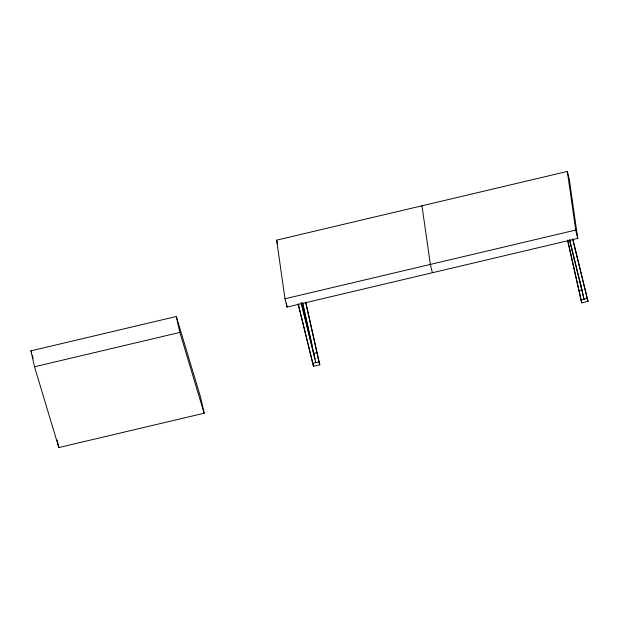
<?xml version="1.0" encoding="UTF-8"?>
<svg xmlns="http://www.w3.org/2000/svg" width="619" height="619" viewBox="0 0 619 619"><rect width="100%" height="100%" fill="white"/><g stroke="black" fill="none" stroke-linecap="round" stroke-linejoin="round"><path stroke-width="0.93" d="M276.623 240.141L567.329 171.44L569.364 179.758L577.751 238.385L287.046 307.086L285.011 298.768L276.623 240.141L277.529 243.84M30.95 350.849L176.299 316.502L200.602 397.29L204.162 413.213L58.813 447.56L34.509 366.773L30.95 350.849L31.778 353.604M285.011 298.768L575.709 230.067L567.329 171.44M34.509 366.773L179.858 332.418L204.162 413.213M313.701 353.348L316.858 352.606M578.804 290.698L581.961 289.955L569.65 239.708M312.634 363.407L318.947 361.914L319.799 364.753L313.485 366.247L298.141 304.238M580.885 300.014L587.199 298.52L588.05 301.352L581.736 302.846L567.507 240.164M32.327 355.445L33.163 358.192M575.709 230.067L577.751 238.385M572.807 238.965L588.05 301.352M572.707 239.344L587.199 298.52M569.55 240.095L584.042 299.263L580.073 281.529M432.395 272.731L430.36 264.414L421.972 205.787M301.399 303.109L315.071 358.935M301.066 302.552L315.791 362.664L302.412 302.815M298.242 303.859L312.827 363.415M568.041 241.588L581.736 302.846M305.894 302.552L319.799 364.753M305.569 302.064L318.947 361.914M302.737 303.287L311.999 344.752M313.059 364.343L313.485 366.247M176.299 316.502L179.858 332.418M57.134 440.07L58.813 447.56M286.504 303.302L287.046 307.086"/></g></svg>
